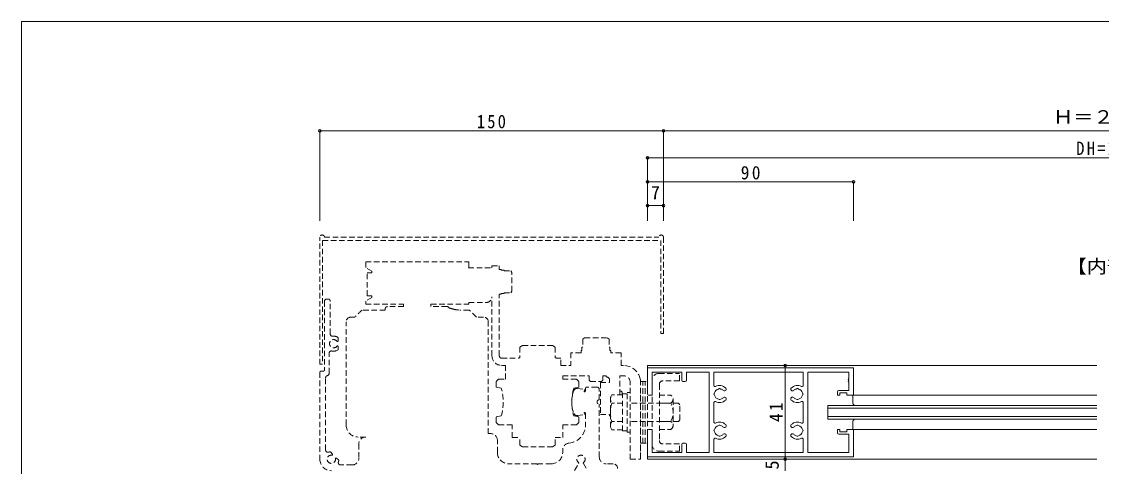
# Model space of a CAD drawing. Units: millimetres at full size, sheet at 1:2. Extents: x -1696 to 788, y -1623 to -924.
# Drawn here: x -16.3 to 455.2, y -1271.4 to -1077.1 of the extents above; entities that cross this region are included whole.
import ezdxf
from ezdxf.enums import TextEntityAlignment as Align

# ---------------------------------------------------------------- set-up
doc = ezdxf.new("R2010")
doc.units = ezdxf.units.MM
doc.header["$LTSCALE"] = 2
doc.header["$PDMODE"] = 32
doc.header["$PDSIZE"] = 1.2
doc.linetypes.add('DASHED1', pattern=[1.8, 1.2, -0.6])
for name, color, linetype, lineweight in [('0-0_free', 7, 'Continuous', 9), ('1-9_hojyosen', 7, 'Continuous', 9), ('F-0', 5, 'Continuous', 9)]:
    doc.layers.add(name, color=color, linetype=linetype, lineweight=lineweight)
doc.styles.add('ＭＳ ゴシック', font='')
doc.styles.get('ＭＳ ゴシック').set_extended_font_data('MS Gothic')

# ---------------------------------------------------------------- blocks, each defined once
blk = doc.blocks.new('FFD404n.')
at = {"layer": '0-0_free'}
for p, q in [((0, 1440), (0, 0)), ((184, 1440), (0, 1440)), ((32, 1408), (32, 1200)), ((192, 1408), (32, 1408)), ((192, 1408), (192, 1432)), ((432, 1408), (432, 1432)), ((32, 1200), (88, 1200)), ((32, 1168), (32, 1008)), ((32, 1168), (88, 1168)), ((96, 1192), (96, 1176)), ((528, 1192), (528, 1176)), ((592, 1168), (536, 1168)), ((32, 1008), (312, 1008)), ((32, 976), (32, 352)), ((32, 976), (124, 976)), ((148.9, 944), (145.54, 938.51)), ((145.54, 933.49), (148.9, 928)), ((181.49, 974.46), (176, 971.1)), ((192, 971.1), (186.51, 974.46)), ((219.1, 944), (222.46, 938.51)), ((222.46, 933.49), (219.1, 928)), ((244, 976), (312, 976)), ((380, 976), (312, 976)), ((404.9, 944), (401.54, 938.51)), ((401.54, 933.49), (404.9, 928)), ((432, 971.1), (437.49, 974.46)), ((442.51, 974.46), (448, 971.1)), ((475.1, 944), (478.46, 938.51)), ((478.46, 933.49), (475.1, 928)), ((592, 976), (500, 976)), ((592, 976), (592, 352)), ((145.54, 394.51), (148.9, 400)), ((148.9, 384), (145.54, 389.49)), ((222.46, 394.51), (219.1, 400)), ((219.1, 384), (222.46, 389.49)), ((401.54, 394.51), (404.9, 400)), ((404.9, 384), (401.54, 389.49)), ((478.46, 394.51), (475.1, 400)), ((475.1, 384), (478.46, 389.49)), ((32, 352), (124, 352)), ((32, 320), (312, 320)), ((32, 32), (32, 320)), ((181.49, 353.54), (176, 356.9)), ((192, 356.9), (186.51, 353.54)), ((244, 352), (312, 352)), ((380, 352), (312, 352)), ((432, 356.9), (437.49, 353.54)), ((442.51, 353.54), (448, 356.9)), ((592, 352), (500, 352)), ((160, 104), (160, 32)), ((192, 112), (168, 112)), ((176, 48), (176, 96)), ((176, 96), (192, 96)), ((192, 96), (192, 112)), ((160, 32), (32, 32)), ((548.8, 32), (592, 32))]:
    blk.add_line(p, q, dxfattribs=at)
for points in [[(440, 1440), (624, 1440), (624, 0)], [(432, 1408), (592, 1408), (592, 1200), (536, 1200)], [(592, 1168), (592, 1008), (312, 1008)], [(592, 32), (592, 320), (312, 320)], [(624, 0), (432, 0), (432, 48), (448, 48), (448, 96), (432, 96), (432, 112), (456, 112)], [(464, 104), (464, 32), (524.54, 32)], [(0, 0), (192, 0), (192, 48), (176, 48)]]:
    blk.add_lwpolyline(points, dxfattribs=at)
for centre, radius, start, end in [((184, 1432), 8, 0, 90), ((440, 1432), 8, 90, 180), ((88, 1192), 8, 0, 90), ((88, 1176), 8, 270, 0), ((536, 1192), 8, 90, 180), ((536, 1176), 8, 180, 270), ((124, 968), 8, 331.92751, 90), ((184, 936), 60, 151.92751, 225.52249), ((150.37, 901.75), 12, 225.52249, 45.52249), ((149.63, 936), 4.8, 148.51179, 211.48821), ((184, 936), 36, 102.83959, 167.16041), ((184, 936), 36, 192.83959, 225.52249), ((184, 970.37), 4.8, 58.51179, 121.48821), ((184, 936), 36, 12.83959, 77.16041), ((217.63, 901.75), 12, 134.47751, 314.47751), ((184, 936), 36, 314.47751, 347.16041), ((218.37, 936), 4.8, 328.51179, 31.48821), ((184, 936), 60, 314.47751, 28.07249), ((244, 968), 8, 90, 208.07249), ((380, 968), 8, 331.92751, 90), ((440, 936), 60, 151.92751, 225.52249), ((406.37, 901.75), 12, 225.52249, 45.52249), ((405.63, 936), 4.8, 148.51179, 211.48821), ((440, 936), 36, 102.83959, 167.16041), ((440, 936), 36, 192.83959, 225.52249), ((440, 970.37), 4.8, 58.51179, 121.48821), ((440, 936), 36, 12.83959, 77.16041), ((473.63, 901.75), 12, 134.47751, 314.47751), ((440, 936), 36, 314.47751, 347.16041), ((474.37, 936), 4.8, 328.51179, 31.48821), ((440, 936), 60, 314.47751, 28.07249), ((500, 968), 8, 90, 208.07249), ((184, 392), 60, 134.47751, 208.07249), ((150.37, 426.25), 12, 314.47751, 134.47751), ((149.63, 392), 4.8, 148.51179, 211.48821), ((184, 392), 36, 134.47751, 167.16041), ((184, 392), 36, 192.83959, 257.16041), ((184, 392), 36, 282.83959, 347.16041), ((217.63, 426.25), 12, 45.52249, 225.52249), ((184, 392), 36, 12.83959, 45.52249), ((218.37, 392), 4.8, 328.51179, 31.48821), ((184, 392), 60, 331.92751, 45.52249), ((440, 392), 60, 134.47751, 208.07249), ((406.37, 426.25), 12, 314.47751, 134.47751), ((405.63, 392), 4.8, 148.51179, 211.48821), ((440, 392), 36, 134.47751, 167.16041), ((440, 392), 36, 192.83959, 257.16041), ((440, 392), 36, 282.83959, 347.16041), ((473.63, 426.25), 12, 45.52249, 225.52249), ((440, 392), 36, 12.83959, 45.52249), ((474.37, 392), 4.8, 328.51179, 31.48821), ((440, 392), 60, 331.92751, 45.52249), ((124, 360), 8, 270, 28.07249), ((184, 357.63), 4.8, 238.51179, 301.48821), ((244, 360), 8, 151.92751, 270), ((380, 360), 8, 270, 28.07249), ((440, 357.63), 4.8, 238.51179, 301.48821), ((500, 360), 8, 151.92751, 270), ((168, 104), 8, 90, 180), ((456, 104), 8, 0, 90), ((529.34, 32), 4.8, 23.57818, 180), ((536.67, 35.2), 3.2, 203.57818, 336.42182), ((544, 32), 4.8, 0, 156.42182)]:
    blk.add_arc(centre, radius, start, end, dxfattribs=at)

msp = doc.modelspace()

# ---------------------------------------------------------------- linework, layer by layer
at = {"layer": '1-9_hojyosen', "color": 3}
for p, q in [((113.971, -1124.74), (263.971, -1124.74)), ((113.971, -1124.74), (113.971, -1164.173)), ((263.971, -1124.74), (263.971, -1164.173)), ((263.971, -1124.74), (699.379, -1124.74)), ((256.971, -1136.539), (689.379, -1136.539)), ((256.971, -1136.539), (256.971, -1164.173)), ((346.971, -1147.095), (256.971, -1147.095)), ((256.971, -1147.095), (256.971, -1164.173)), ((346.971, -1147.095), (346.971, -1164.173)), ((256.971, -1157.484), (263.971, -1157.484)), ((317.056, -1227.297), (275.702, -1227.297)), ((317.056, -1268.297), (317.056, -1227.297)), ((317.056, -1268.297), (275.702, -1268.297)), ((317.056, -1273.297), (317.056, -1268.297))]:
    msp.add_line(p, q, dxfattribs=at)
at = {"layer": '1-9_hojyosen', "linetype": 'DASHED1', "lineweight": 18}
for p, q in [((115.171, -1172.697), (115.171, -1226.797)), ((115.171, -1172.697), (262.771, -1172.697)), ((115.971, -1171.297), (261.971, -1171.297)), ((262.771, -1172.697), (262.771, -1213.297)), ((263.971, -1171.297), (263.971, -1213.297)), ((133.971, -1182.097), (133.971, -1184.515)), ((133.971, -1182.097), (178.971, -1182.097)), ((178.971, -1182.097), (178.971, -1184.515)), ((136.711, -1186.097), (133.971, -1184.515)), ((134.561, -1196.847), (134.561, -1186.847)), ((136.711, -1186.847), (134.561, -1186.847)), ((136.711, -1186.097), (136.711, -1186.847)), ((178.829, -1184.597), (178.971, -1184.515)), ((178.829, -1184.597), (189.093, -1184.597)), ((189.093, -1184.597), (189.093, -1183.797)), ((189.093, -1183.797), (192.293, -1183.797)), ((192.293, -1185.38), (192.293, -1183.797)), ((192.293, -1185.38), (193.126, -1185.38)), ((193.126, -1185.713), (193.126, -1185.38)), ((193.126, -1185.713), (194.376, -1185.713)), ((194.376, -1185.985), (194.376, -1185.713)), ((194.376, -1185.985), (197.292, -1185.985)), ((197.292, -1185.985), (197.709, -1186.708)), ((197.709, -1194.884), (197.709, -1186.708)), ((136.711, -1196.847), (134.561, -1196.847)), ((136.711, -1196.847), (136.711, -1197.597)), ((189.093, -1223.097), (189.093, -1197.297)), ((192.293, -1223.097), (192.293, -1196.213)), ((192.293, -1196.213), (193.126, -1196.213)), ((193.126, -1196.213), (193.126, -1195.88)), ((193.126, -1195.88), (194.376, -1195.88)), ((194.376, -1195.88), (194.376, -1195.608)), ((194.376, -1195.608), (197.292, -1195.608)), ((197.292, -1195.608), (197.709, -1194.884)), ((115.971, -1199.297), (115.971, -1229.297)), ((117.471, -1198.297), (116.971, -1198.297)), ((118.471, -1213.526), (118.471, -1199.297)), ((136.711, -1197.597), (133.971, -1199.178)), ((150.471, -1201.597), (143.471, -1201.597)), ((150.471, -1200.597), (150.471, -1201.597)), ((162.471, -1200.597), (162.471, -1201.597)), ((162.471, -1200.597), (178.971, -1200.597)), ((169.471, -1201.597), (162.471, -1201.597)), ((178.971, -1199.797), (186.593, -1199.797)), ((178.971, -1199.797), (178.971, -1200.597)), ((129.24, -1206.197), (127.471, -1206.197)), ((142.471, -1203.097), (132.428, -1203.097)), ((142.471, -1202.597), (142.471, -1203.097)), ((179.091, -1203.097), (175.033, -1203.097)), ((185.471, -1206.197), (182.279, -1206.197)), ((125.471, -1253.397), (125.471, -1208.197)), ((187.471, -1257.097), (187.471, -1208.197)), ((121.971, -1216.353), (121.971, -1215.432)), ((228.697, -1215.797), (229.565, -1215.296)), ((228.697, -1215.797), (228.697, -1219.296)), ((229.565, -1215.296), (239.376, -1215.296)), ((239.376, -1215.296), (240.244, -1215.798)), ((240.244, -1215.797), (240.244, -1219.296)), ((262.771, -1213.297), (263.971, -1213.297)), ((121.53, -1216.897), (121.721, -1216.786)), ((121.721, -1218.807), (121.53, -1218.697)), ((121.971, -1220.161), (121.971, -1219.24)), ((201.273, -1219.298), (202.43, -1218.63)), ((201.273, -1219.298), (201.273, -1223.963)), ((202.43, -1218.63), (215.511, -1218.63)), ((215.511, -1218.63), (216.669, -1219.298)), ((216.669, -1219.298), (216.669, -1223.963)), ((227.971, -1220.796), (228.371, -1220.796)), ((227.971, -1220.796), (227.971, -1221.797)), ((228.697, -1219.296), (228.371, -1219.296)), ((228.371, -1219.296), (228.371, -1220.796)), ((240.571, -1219.296), (240.244, -1219.296)), ((240.571, -1219.296), (240.571, -1220.796)), ((240.571, -1220.796), (240.971, -1220.796)), ((240.971, -1220.796), (240.971, -1221.797)), ((117.971, -1230.797), (117.971, -1221.979)), ((193.293, -1224.097), (200.837, -1224.097)), ((201.273, -1223.963), (200.837, -1223.963)), ((200.837, -1223.963), (200.837, -1224.097)), ((217.104, -1223.963), (216.669, -1223.963)), ((217.104, -1223.963), (217.104, -1224.097)), ((217.104, -1224.097), (219.093, -1224.097)), ((219.093, -1227.297), (219.093, -1224.097)), ((245.471, -1221.797), (240.971, -1221.797)), ((245.471, -1227.297), (245.471, -1221.797)), ((113.971, -1230.297), (113.971, -1268.297)), ((115.471, -1229.797), (114.471, -1229.797)), ((193.293, -1227.297), (194.971, -1227.297)), ((194.971, -1233.297), (194.971, -1227.297)), ((219.093, -1227.297), (223.471, -1227.297)), ((246.471, -1227.297), (245.471, -1227.297)), ((256.971, -1268.297), (256.971, -1227.297)), ((116.471, -1264.267), (116.471, -1232.733)), ((190.971, -1234.297), (191.971, -1233.297)), ((190.971, -1236.797), (190.971, -1234.297)), ((191.971, -1233.297), (194.971, -1233.297)), ((219.971, -1231.797), (231.471, -1231.797)), ((219.971, -1233.297), (219.971, -1231.797)), ((219.971, -1233.297), (225.971, -1233.297)), ((225.971, -1233.297), (226.971, -1234.297)), ((226.971, -1236.797), (226.971, -1234.297)), ((231.471, -1233.697), (231.471, -1231.797)), ((231.471, -1233.697), (232.071, -1234.297)), ((232.071, -1234.297), (236.871, -1234.297)), ((236.471, -1234.797), (240.471, -1234.797)), ((236.471, -1234.797), (236.471, -1248.797)), ((236.871, -1234.297), (237.471, -1233.697)), ((237.471, -1233.697), (237.471, -1231.797)), ((237.471, -1231.797), (238.971, -1231.797)), ((238.971, -1232.297), (238.971, -1231.797)), ((240.471, -1233.797), (240.471, -1234.797)), ((244.971, -1240.099), (244.971, -1231.797)), ((244.971, -1231.797), (246.471, -1231.797)), ((249.471, -1268.297), (249.471, -1234.797)), ((253.971, -1268.297), (253.971, -1233.297)), ((253.971, -1234.297), (256.971, -1234.297)), ((254.971, -1261.297), (254.971, -1234.297)), ((255.971, -1261.297), (255.971, -1234.297)), ((258.971, -1233.797), (258.971, -1261.797)), ((261.971, -1230.797), (270.971, -1230.797)), ((270.971, -1233.997), (263.671, -1233.997)), ((270.971, -1233.997), (270.971, -1230.797)), ((190.971, -1236.797), (193.175, -1237.297)), ((224.767, -1237.297), (226.971, -1236.797)), ((226.45, -1237.356), (229.471, -1237.808)), ((229.323, -1238.797), (229.471, -1237.808)), ((229.471, -1238.797), (229.323, -1238.797)), ((229.971, -1237.297), (229.971, -1238.297)), ((234.971, -1236.797), (230.471, -1236.797)), ((235.971, -1242.297), (235.971, -1237.797)), ((245.471, -1238.547), (244.971, -1238.547)), ((245.971, -1239.047), (245.471, -1238.547)), ((245.971, -1240.099), (245.971, -1239.047)), ((248.138, -1239.663), (246.138, -1239.663)), ((246.138, -1255.93), (246.138, -1239.663)), ((249.471, -1239.13), (248.138, -1239.13)), ((248.138, -1256.463), (248.138, -1239.13)), ((253.971, -1267.797), (253.971, -1239.797)), ((262.171, -1235.497), (262.171, -1260.097)), ((235.971, -1267.297), (235.971, -1244.297)), ((240.804, -1241.256), (241.472, -1240.098)), ((240.804, -1254.337), (240.804, -1241.256)), ((246.138, -1240.099), (241.472, -1240.099)), ((246.138, -1243.797), (241.472, -1243.797)), ((270.471, -1243.797), (249.471, -1243.797)), ((262.171, -1240.297), (267.171, -1240.297)), ((262.171, -1243.797), (267.197, -1243.797)), ((268.171, -1242.047), (268.171, -1253.547)), ((271.138, -1244.463), (270.471, -1243.797)), ((271.138, -1251.13), (271.138, -1244.463)), ((190.971, -1249.797), (193.175, -1249.297)), ((224.767, -1249.297), (226.971, -1249.797)), ((226.45, -1249.237), (229.471, -1248.786)), ((229.323, -1247.797), (229.471, -1248.786)), ((229.323, -1247.797), (229.471, -1247.797)), ((229.971, -1248.297), (229.971, -1253.297)), ((236.471, -1248.797), (240.471, -1248.797)), ((240.471, -1248.797), (240.471, -1249.297)), ((240.471, -1249.297), (240.804, -1249.297)), ((190.971, -1252.297), (190.971, -1249.797)), ((190.971, -1252.297), (191.971, -1253.297)), ((191.971, -1253.297), (197.971, -1253.297)), ((197.971, -1258.797), (197.971, -1253.297)), ((219.971, -1253.297), (225.971, -1253.297)), ((219.971, -1258.797), (219.971, -1253.297)), ((246.138, -1251.797), (241.472, -1251.797)), ((270.471, -1251.797), (249.471, -1251.797)), ((262.171, -1251.797), (267.108, -1251.797)), ((270.471, -1251.797), (271.138, -1251.13)), ((133.971, -1258.597), (130.671, -1258.597)), ((188.471, -1257.097), (187.471, -1257.097)), ((241.472, -1255.494), (240.804, -1254.337)), ((246.138, -1255.495), (241.472, -1255.495)), ((248.138, -1255.93), (246.138, -1255.93)), ((249.471, -1256.463), (248.138, -1256.463)), ((262.171, -1255.297), (267.171, -1255.297)), ((130.971, -1261.597), (130.971, -1267.797)), ((191.471, -1265.297), (191.471, -1260.097)), ((197.971, -1258.797), (201.273, -1258.797)), ((201.273, -1262.128), (201.273, -1258.797)), ((201.273, -1262.129), (202.43, -1262.797)), ((202.43, -1262.797), (215.511, -1262.797)), ((215.511, -1262.797), (216.669, -1262.128)), ((216.669, -1258.797), (219.971, -1258.797)), ((216.669, -1262.128), (216.669, -1258.797)), ((253.971, -1261.297), (256.971, -1261.297)), ((270.971, -1261.597), (263.671, -1261.597)), ((270.971, -1264.797), (270.971, -1261.597)), ((119.365, -1265.862), (118.713, -1265.21)), ((119.437, -1266.558), (119.494, -1266.345)), ((120.923, -1267.774), (120.71, -1267.831)), ((122.057, -1268.554), (121.406, -1267.903)), ((219.971, -1264.251), (219.971, -1265.297)), ((261.971, -1264.797), (270.971, -1264.797)), ((127.971, -1270.797), (123.001, -1270.797)), ((214.971, -1270.297), (209.271, -1270.297)), ((225.171, -1273.147), (226.932, -1270.097)), ((229.01, -1270.097), (230.771, -1273.147)), ((241.971, -1270.297), (238.971, -1270.297)), ((249.471, -1268.297), (253.971, -1268.297))]:
    msp.add_line(p, q, dxfattribs=at)
at = {"layer": '1-9_hojyosen', "lineweight": 18}
for p, q in [((256.971, -1227.297), (453.175, -1227.297)), ((335.771, -1244.797), (335.771, -1250.797)), ((453.175, -1244.797), (335.771, -1244.797)), ((453.175, -1245.997), (335.771, -1245.997)), ((453.175, -1249.597), (335.771, -1249.597)), ((453.175, -1250.797), (335.771, -1250.797)), ((346.671, -1255.297), (346.671, -1251.796)), ((346.667, -1255.297), (369.947, -1255.297)), ((256.971, -1268.297), (453.175, -1268.297))]:
    msp.add_line(p, q, dxfattribs=at)
at = {"layer": '1-9_hojyosen'}
for p, q in [((369.947, -1240.297), (453.175, -1240.297)), ((369.947, -1255.297), (453.175, -1255.297))]:
    msp.add_line(p, q, dxfattribs=at)
at = {"layer": '1-9_hojyosen', "linetype": 'DASHED1', "lineweight": 18}
for points in [[(115.171, -1226.797), (113.971, -1226.797), (113.971, -1171.297)], [(133.971, -1199.178), (133.971, -1200.597), (150.471, -1200.597)], [(227.971, -1221.797), (223.471, -1221.797), (223.471, -1227.297)], [(225.971, -1253.297), (226.971, -1252.297), (226.971, -1249.797)], [(209.271, -1270.297), (208.971, -1270.597), (208.671, -1270.297), (196.471, -1270.297)]]:
    msp.add_lwpolyline(points, dxfattribs=at)
at = {"layer": '1-9_hojyosen', "lineweight": 18}
msp.add_lwpolyline([(369.947, -1240.297), (346.671, -1240.297), (346.671, -1243.796)], dxfattribs=at)
at = {"layer": '1-9_hojyosen', "linetype": 'DASHED1', "lineweight": 18}
for centre, radius, start, end in [((114.971, -1171.297), 1, 0, 180), ((262.971, -1171.297), 1, 0, 180), ((186.593, -1197.297), 2.5, 270, 0), ((116.971, -1199.297), 1, 90, 180), ((117.471, -1199.297), 1, 0, 90), ((143.471, -1202.597), 1, 90, 180), ((169.471, -1202.597), 1, 23.14585, 90), ((127.471, -1208.197), 2, 90, 180), ((151.69, -1226.097), 30, 129.9445, 138.44541), ((164.971, -1226.097), 24.5, 73.04257, 77.22022), ((175.033, -1193.097), 10, 253.04257, 270), ((159.829, -1226.097), 30, 41.55459, 50.05549), ((185.471, -1208.197), 2, 0, 90), ((119.971, -1217.797), 1.8, 30, 330), ((119.471, -1213.526), 1, 180, 276.67741), ((119.971, -1217.797), 3.3, 57.60762, 96.67741), ((121.471, -1215.432), 0.5, 0, 57.60762), ((118.971, -1221.979), 1, 76.55227, 180), ((119.971, -1217.797), 3.3, 256.55227, 302.39238), ((121.471, -1216.353), 0.5, 300, 360), ((121.471, -1219.24), 0.5, 0, 60), ((121.471, -1220.161), 0.5, 302.39238, 360), ((193.293, -1223.097), 4.2, 180, 270), ((193.293, -1223.097), 1, 180, 270), ((114.471, -1230.297), 0.5, 90, 180), ((115.471, -1229.297), 0.5, 270, 0), ((246.471, -1234.797), 7.5, 11.53696, 90), ((117.471, -1232.733), 1, 104.47751, 180), ((116.971, -1230.797), 1, 284.47751, 0), ((238.971, -1233.797), 1.5, 0, 90), ((246.471, -1234.797), 3, 0, 90), ((261.971, -1233.797), 3, 90, 180), ((263.671, -1235.497), 1.5, 90, 180), ((170.971, -1243.297), 23, 344.87834, 15.12166), ((246.971, -1243.297), 23, 164.87834, 195.12166), ((238.971, -1243.297), 15, 160.72209, 199.27791), ((226.228, -1238.84), 1.5, 81.5, 160.72209), ((229.471, -1238.297), 0.5, 270, 0), ((230.471, -1237.297), 0.5, 90, 180), ((234.971, -1237.797), 1, 0, 90), ((235.971, -1243.297), 1, 90, 270), ((253.111, -1247.797), 12.307, 161.03353, 198.96647), ((243.698, -1241.948), 2.893, 159.72593, 219.72733), ((266.14, -1242.047), 2.031, 300.51024, 59.48976), ((259.671, -1247.797), 8.5, 331.9275, 28.0725), ((226.228, -1247.754), 1.5, 199.27791, 278.5), ((229.471, -1248.297), 0.5, 0, 90), ((130.671, -1253.397), 5.2, 180, 270), ((221.971, -1253.297), 8, 275.21591, 0), ((243.696, -1253.646), 2.892, 140.25608, 200.25847), ((266.14, -1253.547), 2.031, 300.51024, 59.48976), ((133.971, -1261.597), 3, 90, 180), ((188.471, -1260.097), 3, 0, 90), ((222.971, -1264.251), 3, 95.21591, 180), ((261.971, -1261.797), 3, 180, 270), ((263.671, -1260.097), 1.5, 180, 270), ((117.471, -1264.267), 1, 180, 290.41612), ((118.971, -1268.297), 1.8, 75, 15), ((118.971, -1268.297), 3.3, 102.60787, 110.41612), ((118.36, -1265.564), 0.5, 45, 102.60787), ((119.011, -1266.215), 0.5, 345, 45), ((121.052, -1268.257), 0.5, 97.25338, 105), ((121.052, -1268.257), 0.5, 45, 97.25338), ((127.971, -1267.797), 3, 270, 0), ((196.471, -1265.297), 5, 180, 270), ((214.971, -1265.297), 5, 270, 0), ((227.971, -1268.297), 1.8, 308.21323, 231.78677), ((238.971, -1267.297), 3, 180, 270), ((118.971, -1268.297), 5, 180, 270), ((123.001, -1269.797), 1, 159.58388, 270), ((121.703, -1268.908), 0.5, 347.39213, 45), ((118.971, -1268.297), 3.3, 339.58388, 347.39213), ((226.672, -1269.947), 0.3, 330, 51.78677), ((229.27, -1269.947), 0.3, 128.21323, 210), ((241.971, -1272.297), 2, 0, 90)]:
    msp.add_arc(centre, radius, start, end, dxfattribs=at)
at = {"layer": '1-9_hojyosen', "lineweight": 18}
for centre, start, end in [((347.742, -1243.723), 183.90945, 270.62289), ((347.742, -1251.87), 89.37711, 176.09055)]:
    msp.add_arc(centre, 1.073, start, end, dxfattribs=at)
at = {"layer": '1-9_hojyosen', "color": 134}
for p in [(113.971, -1124.74), (263.971, -1124.74), (256.971, -1136.539), (256.971, -1147.095), (346.971, -1147.095), (256.971, -1157.484), (263.971, -1157.484), (317.056, -1227.297), (317.056, -1268.297)]:
    msp.add_point(p, dxfattribs=at)
at = {"layer": 'F-0'}
for p, q in [((-16.266, -1623.379), (-16.266, -1077.054)), ((-16.266, -1077.054), (767.734, -1077.054))]:
    msp.add_line(p, q, dxfattribs=at)

# ---------------------------------------------------------------- block references
at = {"layer": '1-9_hojyosen', "xscale": 0.0625, "yscale": 0.0625, "rotation": 90}
msp.add_blockref('FFD404n.', (346.971, -1267.297), dxfattribs=at)

# ---------------------------------------------------------------- texts
at = {"layer": '1-9_hojyosen', "style": 'ＭＳ ゴシック', "width": 1.1}
for s, p in [('Ｈ＝２１４６', (434.083, -1123.39)), ('【内部】', (439.979, -1188.723))]:
    msp.add_text(s, height=5.865, dxfattribs=at).set_placement(p, align=Align.BOTTOM_LEFT)
at = {"layer": '1-9_hojyosen', "style": 'ＭＳ ゴシック'}
msp.add_text('7', height=5.865, dxfattribs=at).set_placement((258.471, -1156.484), align=Align.BOTTOM_LEFT)
msp.add_text('5', height=5.865, rotation=90, dxfattribs=at).set_placement((316.056, -1272.797), align=Align.BOTTOM_LEFT)
at = {"layer": '1-9_hojyosen', "char_height": 5.865, "attachment_point": 7, "style": 'ＭＳ ゴシック'}
for s, insert in [('\\T1.27;\\W0.9;150', (182.471, -1123.74)), ('\\T1.28;\\W0.9;DH=2143', (444.185, -1135.45)), ('\\T1.27;\\W0.95;90', (297.721, -1146.095))]:
    msp.add_mtext(s, dxfattribs=dict(at, insert=insert))
at = {"layer": '1-9_hojyosen', "insert": (316.056, -1252.047), "char_height": 5.865, "attachment_point": 7, "rotation": 90, "style": 'ＭＳ ゴシック'}
msp.add_mtext('\\T1.27;\\W0.95;41', dxfattribs=at)

doc.saveas('drawing.dxf')
